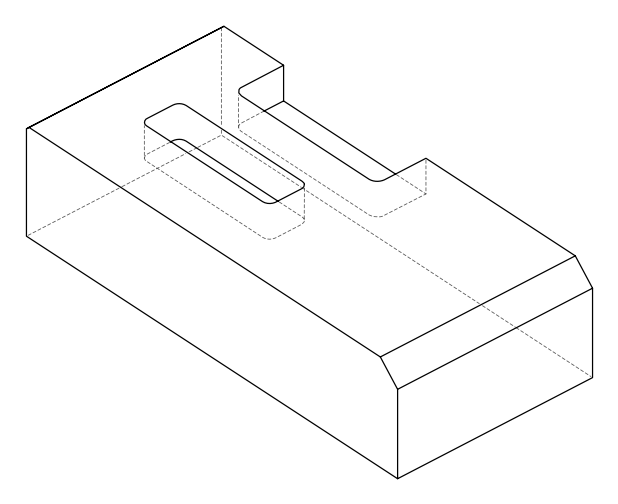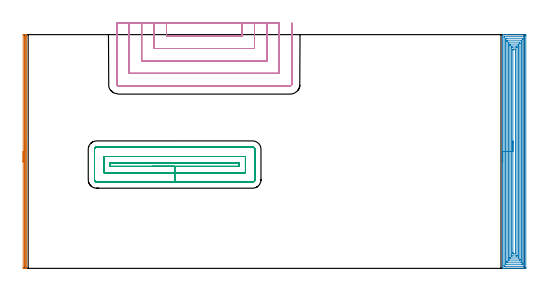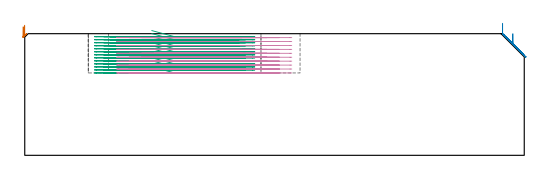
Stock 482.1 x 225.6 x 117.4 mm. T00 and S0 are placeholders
(PLAN: 4 operations, 2 tool changes, 83.9 min)
(1 AREA_MILL | FG_CHAMFER_SURFACE | UGT0205_001 | 3.75 min | 1228 mm3)
(2 AREA_MILL_1 | FG_CHAMFER_SURFACE_1 | UGT0205_001 | 14.85 min | 56596 mm3)
(3 MILL_RECTANGULAR_POCKET | POCKET_RECTANGULAR_STRAIGHT | NXT0201_011 | Follow Part, ap 3, ae 75% | 25.94 min | 286141 mm3)
(4 MILL_SLOT | SLOT_PARTIAL_RECTANGULAR | NXT0201_012 | Follow Part, ap 4, ae 75% | 39.4 min | 400807 mm3)
(TOOL UGT0205_001 | Chamfer Mill 20 x 3 x 45 deg. | D20 FL50 Z2)
(TOOL NXT0201_011 | ENDMILL 12mm [2P460-1200-NA 1630] | D12 FL38 Z6)
(TOOL NXT0201_012 | ENDMILL 16mm [2P460-1600-NA 1630] | D16 FL38 Z6)
(OP 1 AREA_MILL)
G17 G21 G94 G90
T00 M6
G54
G17 G0 G90 X-1.5 Y102.8 S1061 M3
G43 Z127.4 H0
Z124.1
G94 G1 Y102.838 Z123.228 F250.
Y102.952 Z122.363
Y103.141 Z121.512
Y103.403 Z120.68
Y103.737 Z119.874
Y104.14 Z119.1
Y104.609 Z118.364
Y105.14 Z117.672
Y105.729 Z117.029
Y106.372 Z116.44
Y107.064 Z115.908
Y107.8 Z115.44
Y108.574 Z115.037
Y109.38 Z114.703
Y110.212 Z114.441
Y111.064 Z114.252
Y111.928 Z114.138
Y112.8 Z114.1
Y224.975
X-1.497 Y225.32 Z114.101
X-1.492 Y225.59 Z114.103
X-1.16 Y225.6 Z114.434
X-0.634 Z114.963
X-0.287 Z115.309
X0.239 Z115.835
X0.587 Z116.181
X1.282 Z116.881
X1.53 Z117.129
X1.667 Y225.598 Z117.259
X1.797 Y225.59 Z117.388
X1.8 Y225.422 Z117.4
Y0.178
X1.797 Y0.01 Z117.389
X1.667 Y0.002 Z117.259
X1.53 Y0. Z117.129
X1.282 Z116.881
X0.587 Z116.181
X-0.634 Z114.963
X-1.16 Y0.001 Z114.434
X-1.38 Y0.005 Z114.214
X-1.492 Y0.01 Z114.103
X-1.497 Y0.28 Z114.1
X-1.5 Y0.625
Y0.972
Y112.8
X-0.086 Z115.514
Y222.982
X-0.085 Y223.188 Z115.515
X-0.082 Y223.429 Z115.518
X-0.079 Y223.548 Z115.521
X-0.074 Y223.591 Z115.526
X-0.051 Y223.592 Z115.549
X0.185 Y223.599 Z115.785
X0.338 Y223.596 Z115.938
X0.37 Y223.593 Z115.97
X0.379 Y223.589 Z115.979
X0.381 Y223.579 Z115.981
X0.384 Y223.543 Z115.984
X0.385 Y223.394 Z115.985
X0.386 Y223.188 Z115.986
Y2.618
X0.385 Y2.412 Z115.985
X0.384 Y2.304 Z115.984
X0.379 Y2.024 Z115.979
X0.111 Y2.005 Z115.711
X-0.038 Y2.004 Z115.562
X-0.07 Y2.007 Z115.53
X-0.079 Y2.011 Z115.521
X-0.081 Y2.021 Z115.519
X-0.084 Y2.057 Z115.516
X-0.086 Y2.206 Z115.514
Y2.412
Y112.8
Y113.672 Z115.552
Y114.537 Z115.666
Y115.388 Z115.855
Y116.22 Z116.117
Y117.026 Z116.451
Y117.8 Z116.854
Y118.536 Z117.323
Y119.228 Z117.854
Y119.871 Z118.443
Y120.46 Z119.086
Y120.992 Z119.778
Y121.46 Z120.514
Y121.863 Z121.288
Y122.197 Z122.094
Y122.459 Z122.926
Y122.648 Z123.778
Y122.762 Z124.643
Y122.8 Z125.514
G0 Z127.4
M5
M2
(OP 2 AREA_MILL_1)
G17 G21 G94 G90
T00 M6
G54
G17 G0 G90 X461.2 Y102.8 S1061 M3
G43 Z127.4 H0
G94 G1 Y102.838 Z126.528 F250.
Y102.952 Z125.663
Y103.141 Z124.812
Y103.403 Z123.98
Y103.737 Z123.174
Y104.14 Z122.4
Y104.608 Z121.664
Y105.14 Z120.972
Y105.729 Z120.329
Y106.372 Z119.74
Y107.064 Z119.208
Y107.8 Z118.74
Y108.574 Z118.337
Y109.38 Z118.003
Y110.212 Z117.741
Y111.064 Z117.552
Y111.928 Z117.438
Y112.8 Z117.4
Y225.422
X461.203 Y225.591 Z117.388
X461.239 Y225.6 Z117.352
X461.632 Z116.967
X461.925 Z116.675
X462.632 Z115.963
X463.873 Z114.724
X465.296 Z113.3
X482.436 Z96.161
X483.056 Y225.596 Z95.541
X483.592 Y225.592 Z95.006
X483.594 Y225.517 Z95.003
X483.599 Y224.975 Z95.001
X483.6 Y224.428 Z95.
Y0.971
X483.599 Y0.625 Z95.001
X483.594 Y0.083 Z95.003
X483.592 Y0.008 Z95.006
X483.056 Y0. Z95.541
X465.028 Z113.567
X462.632 Z115.963
X461.925 Z116.674
X461.632 Z116.967
X461.239 Z117.352
X461.203 Y0.009 Z117.388
X461.2 Y0.178 Z117.4
Y112.8
X462.614 Z115.986
X462.615 Y223.205 Z115.985
X462.632 Y223.59 Z115.968
X463.111 Y223.599 Z115.489
X481.28 Y223.6 Z97.32
X481.76 Y223.599 Z96.84
X482.168 Y223.59 Z96.432
X482.185 Y223.188 Z96.415
X482.186 Y223.17 Z96.414
X482.185 Y2.395 Z96.415
X482.168 Y2.01 Z96.432
X481.689 Y2.001 Z96.911
X463.52 Y2. Z115.08
X463.04 Y2.001 Z115.56
X462.632 Y2.01 Z115.968
X462.615 Y2.412 Z115.985
X462.614 Y2.43 Z115.986
Y112.8
X464.028 Z114.572
X464.029 Y220.506 Z114.571
X464.03 Y220.887 Z114.57
X464.033 Y221.4 Z114.567
X464.035 Y221.581 Z114.565
X464.215 Y221.594 Z114.385
X464.408 Y221.597 Z114.192
X465.097 Y221.6 Z113.503
X465.296 Z113.304
X480.392 Y221.599 Z98.208
X480.591 Y221.597 Z98.009
X480.723 Y221.593 Z97.877
X480.765 Y221.59 Z97.835
X480.767 Y221.572 Z97.833
X480.769 Y221.527 Z97.831
X480.771 Y221.4 Z97.829
Y5.094
X480.77 Y4.713 Z97.83
X480.767 Y4.2 Z97.833
X480.765 Y4.019 Z97.835
X480.585 Y4.006 Z98.015
X480.392 Y4.003 Z98.208
X479.703 Y4. Z98.897
X479.504 Z99.096
X464.408 Y4.001 Z114.192
X464.209 Y4.003 Z114.391
X464.077 Y4.007 Z114.523
X464.035 Y4.01 Z114.565
X464.033 Y4.028 Z114.567
X464.031 Y4.073 Z114.569
X464.029 Y4.2 Z114.571
X464.028 Y112.8 Z114.572
X465.443 Z113.157
Y218.718
X465.446 Y219.461 Z113.154
X465.449 Y219.569 Z113.151
X465.451 Y219.59 Z113.149
X465.473 Y219.593 Z113.127
X465.527 Y219.596 Z113.073
X465.746 Y219.599 Z112.854
X479.058 Z99.542
X479.273 Y219.597 Z99.327
X479.326 Y219.593 Z99.274
X479.348 Y219.59 Z99.252
X479.35 Y219.576 Z99.25
X479.353 Y219.503 Z99.247
X479.357 Y218.867 Z99.243
Y218.718
Y6.881
X479.354 Y6.139 Z99.246
X479.351 Y6.03 Z99.249
X479.349 Y6.01 Z99.251
X479.327 Y6.007 Z99.273
X479.273 Y6.004 Z99.327
X479.054 Y6.001 Z99.546
X465.742 Z112.858
X465.527 Y6.003 Z113.073
X465.474 Y6.007 Z113.126
X465.452 Y6.01 Z113.148
X465.45 Y6.024 Z113.15
X465.447 Y6.097 Z113.153
X465.443 Y6.733 Z113.157
Y6.881
Y112.8
X466.857 Z111.743
Y217.147
X466.86 Y217.364 Z111.74
X466.864 Y217.507 Z111.736
X466.87 Y217.591 Z111.73
X466.906 Y217.593 Z111.694
X467.072 Y217.598 Z111.528
X467.295 Y217.6 Z111.305
X477.064 Y217.599 Z101.536
X477.728 Y217.59 Z100.872
X477.936 Y217.57 Z100.664
X477.941 Y217.147 Z100.659
X477.942 Y216.931 Z100.658
X477.943 Y8.453 Z100.657
X477.94 Y8.236 Z100.66
X477.936 Y8.093 Z100.664
X477.93 Y8.009 Z100.67
X477.894 Y8.007 Z100.706
X477.728 Y8.002 Z100.872
X477.505 Y8. Z101.095
X467.736 Y8.001 Z110.864
X467.072 Y8.01 Z111.528
X466.864 Y8.029 Z111.736
X466.859 Y8.453 Z111.741
X466.857 Y8.669 Z111.743
Y112.8
X468.271 Z110.329
Y215.143
X468.273 Y215.433 Z110.327
X468.276 Y215.577 Z110.324
X468.277 Y215.588 Z110.323
X468.29 Y215.592 Z110.31
X468.329 Y215.597 Z110.271
X468.395 Y215.599 Z110.205
X475.952 Y215.6 Z102.648
X476.388 Y215.598 Z102.212
X476.511 Y215.592 Z102.089
X476.521 Y215.59 Z102.079
X476.523 Y215.579 Z102.077
X476.526 Y215.54 Z102.074
X476.528 Y215.457 Z102.072
X476.529 Y10.457 Z102.071
X476.527 Y10.167 Z102.073
X476.524 Y10.023 Z102.076
X476.523 Y10.012 Z102.077
X476.51 Y10.008 Z102.09
X476.471 Y10.003 Z102.129
X476.405 Y10.001 Z102.195
X468.848 Y10. Z109.752
X468.412 Y10.002 Z110.188
X468.289 Y10.008 Z110.311
X468.279 Y10.01 Z110.321
X468.277 Y10.021 Z110.323
X468.273 Y10.06 Z110.327
X468.272 Y10.143 Z110.328
X468.271 Y112.8 Z110.329
X469.685 Z108.915
X469.686 Y213.406 Z108.914
X469.687 Y213.457 Z108.913
X469.692 Y213.558 Z108.908
X469.696 Y213.591 Z108.904
X469.706 Y213.594 Z108.894
X469.736 Y213.596 Z108.864
X470.381 Y213.6 Z108.219
X470.624 Z107.976
X473.933 Z104.667
X474.822 Z103.778
X475.064 Y213.597 Z103.536
X475.098 Y213.594 Z103.502
X475.104 Y213.592 Z103.496
X475.108 Y213.574 Z103.492
X475.111 Y213.508 Z103.489
X475.114 Y213.406 Z103.486
X475.115 Y213.356 Z103.485
X475.114 Y12.194 Z103.486
X475.113 Y12.143 Z103.487
X475.108 Y12.042 Z103.492
X475.104 Y12.008 Z103.496
X475.094 Y12.006 Z103.506
X475.064 Y12.004 Z103.536
X474.419 Y12. Z104.181
X474.176 Z104.424
X470.867 Z107.733
X469.978 Z108.622
X469.736 Y12.003 Z108.864
X469.702 Y12.006 Z108.898
X469.696 Y12.008 Z108.904
X469.692 Y12.026 Z108.908
X469.689 Y12.092 Z108.911
X469.686 Y12.194 Z108.914
X469.685 Y12.244 Z108.915
Y112.8
X471.099 Z107.501
X471.1 Y210.674 Z107.5
X471.101 Y211.088 Z107.499
X471.107 Y211.568 Z107.493
X471.481 Y211.599 Z107.119
X473.256 Y211.6 Z105.344
X473.288 Y211.598 Z105.312
X473.693 Y211.568 Z104.907
X473.699 Y211.154 Z104.901
X473.7 Y210.674 Z104.9
Y210.259
Y14.926
X473.699 Y14.512 Z104.901
X473.693 Y14.032 Z104.907
X473.319 Y14.001 Z105.281
X471.544 Y14. Z107.056
X471.512 Y14.002 Z107.088
X471.107 Y14.032 Z107.493
X471.101 Y14.445 Z107.499
X471.1 Y14.926 Z107.5
X471.099 Y15.341 Z107.501
Y112.8
Y113.672 Z107.539
Y114.536 Z107.652
Y115.388 Z107.841
Y116.22 Z108.104
Y117.026 Z108.437
Y117.8 Z108.84
Y118.536 Z109.309
Y119.228 Z109.84
Y119.871 Z110.429
Y120.46 Z111.073
Y120.992 Z111.765
Y121.46 Z112.501
Y121.863 Z113.274
Y122.197 Z114.08
Y122.459 Z114.912
Y122.648 Z115.764
Y122.762 Z116.629
Y122.8 Z117.501
G0 Z127.4
M5
M2
(OP 3 MILL_RECTANGULAR_POCKET)
G17 G21 G94 G90
T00 M6
G54
G17 G0 G90 X122.574 Y98.4 S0 M3
G43 Z127.4 H1
Z120.4
G94 G1 X144.65 Z114.485 F250.
X207. F500.
Y102.
X82.3
Y98.4
X144.65
Y92.4
X213.
Y108.
X76.3
Y92.4
X144.65
Y83.4
X220.
G3 X222. Y85.4 R2.
G1 Y115.
G3 X220. Y117. R2.
G1 X69.3
G3 X67.3 Y115. R2.
G1 Y85.4
G3 X69.3 Y83.4 R2.
G1 X144.65
X145.65
G0 X122.574 Y98.4 Z117.485
G1 X144.65 Z111.569 F250.
X207. F500.
Y102.
X82.3
Y98.4
X144.65
Y92.4
X213.
Y108.
X76.3
Y92.4
X144.65
Y83.4
X220.
G3 X222. Y85.4 R2.
G1 Y115.
G3 X220. Y117. R2.
G1 X69.3
G3 X67.3 Y115. R2.
G1 Y85.4
G3 X69.3 Y83.4 R2.
G1 X144.65
X145.65
G0 X122.574 Y98.4 Z114.569
G1 X144.65 Z108.654 F250.
X207. F500.
Y102.
X82.3
Y98.4
X144.65
Y92.4
X213.
Y108.
X76.3
Y92.4
X144.65
Y83.4
X220.
G3 X222. Y85.4 R2.
G1 Y115.
G3 X220. Y117. R2.
G1 X69.3
G3 X67.3 Y115. R2.
G1 Y85.4
G3 X69.3 Y83.4 R2.
G1 X144.65
X145.65
G0 X122.574 Y98.4 Z111.654
G1 X144.65 Z105.738 F250.
X207. F500.
Y102.
X82.3
Y98.4
X144.65
Y92.4
X213.
Y108.
X76.3
Y92.4
X144.65
Y83.4
X220.
G3 X222. Y85.4 R2.
G1 Y115.
G3 X220. Y117. R2.
G1 X69.3
G3 X67.3 Y115. R2.
G1 Y85.4
G3 X69.3 Y83.4 R2.
G1 X144.65
X145.65
G0 X122.574 Y98.4 Z108.738
G1 X144.65 Z102.823 F250.
X207. F500.
Y102.
X82.3
Y98.4
X144.65
Y92.4
X213.
Y108.
X76.3
Y92.4
X144.65
Y83.4
X220.
G3 X222. Y85.4 R2.
G1 Y115.
G3 X220. Y117. R2.
G1 X69.3
G3 X67.3 Y115. R2.
G1 Y85.4
G3 X69.3 Y83.4 R2.
G1 X144.65
X145.65
G0 X122.574 Y98.4 Z105.823
G1 X144.65 Z99.908 F250.
X207. F500.
Y102.
X82.3
Y98.4
X144.65
Y92.4
X213.
Y108.
X76.3
Y92.4
X144.65
Y83.4
X220.
G3 X222. Y85.4 R2.
G1 Y115.
G3 X220. Y117. R2.
G1 X69.3
G3 X67.3 Y115. R2.
G1 Y85.4
G3 X69.3 Y83.4 R2.
G1 X144.65
X145.65
G0 X122.574 Y98.4 Z102.908
G1 X144.65 Z96.992 F250.
X207. F500.
Y102.
X82.3
Y98.4
X144.65
Y92.4
X213.
Y108.
X76.3
Y92.4
X144.65
Y83.4
X220.
G3 X222. Y85.4 R2.
G1 Y115.
G3 X220. Y117. R2.
G1 X69.3
G3 X67.3 Y115. R2.
G1 Y85.4
G3 X69.3 Y83.4 R2.
G1 X144.65
X145.65
G0 X122.574 Y98.4 Z99.992
G1 X144.65 Z94.077 F250.
X207. F500.
Y102.
X82.3
Y98.4
X144.65
Y92.4
X213.
Y108.
X76.3
Y92.4
X144.65
Y83.4
X220.
G3 X222. Y85.4 R2.
G1 Y115.
G3 X220. Y117. R2.
G1 X69.3
G3 X67.3 Y115. R2.
G1 Y85.4
G3 X69.3 Y83.4 R2.
G1 X144.65
X145.65
G0 X122.574 Y98.4 Z97.077
G1 X144.65 Z91.162 F250.
X207. F500.
Y102.
X82.3
Y98.4
X144.65
Y92.4
X213.
Y108.
X76.3
Y92.4
X144.65
Y83.4
X220.
G3 X222. Y85.4 R2.
G1 Y115.
G3 X220. Y117. R2.
G1 X69.3
G3 X67.3 Y115. R2.
G1 Y85.4
G3 X69.3 Y83.4 R2.
G1 X144.65
X145.65
G0 X122.574 Y98.4 Z94.162
G1 X144.65 Z88.246 F250.
X207. F500.
Y102.
X82.3
Y98.4
X144.65
Y92.4
X213.
Y108.
X76.3
Y92.4
X144.65
Y83.4
X220.
G3 X222. Y85.4 R2.
G1 Y115.
G3 X220. Y117. R2.
G1 X69.3
G3 X67.3 Y115. R2.
G1 Y85.4
G3 X69.3 Y83.4 R2.
G1 X144.65
X145.65
G0 X122.574 Y98.4 Z91.246
G1 X144.65 Z85.331 F250.
X207. F500.
Y102.
X82.3
Y98.4
X144.65
Y92.4
X213.
Y108.
X76.3
Y92.4
X144.65
Y83.4
X220.
G3 X222. Y85.4 R2.
G1 Y115.
G3 X220. Y117. R2.
G1 X69.3
G3 X67.3 Y115. R2.
G1 Y85.4
G3 X69.3 Y83.4 R2.
G1 X144.65
X145.65
G0 X122.574 Y98.4 Z88.331
G1 X144.65 Z82.415 F250.
X207. F500.
Y102.
X82.3
Y98.4
X144.65
Y92.4
X213.
Y108.
X76.3
Y92.4
X144.65
Y83.4
X220.
G3 X222. Y85.4 R2.
G1 Y115.
G3 X220. Y117. R2.
G1 X69.3
G3 X67.3 Y115. R2.
G1 Y85.4
G3 X69.3 Y83.4 R2.
G1 X144.65
X145.65
G0 X122.574 Y98.4 Z85.415
G1 X144.65 Z79.5 F250.
X207. F500.
Y102.
X82.3
Y98.4
X144.65
Y92.4
X213.
Y108.
X76.3
Y92.4
X144.65
Y83.4
X220.
G3 X222. Y85.4 R2.
G1 Y115.
G3 X220. Y117. R2.
G1 X69.3
G3 X67.3 Y115. R2.
G1 Y85.4
G3 X69.3 Y83.4 R2.
G1 X144.65
X145.65
G0 Z127.4
M5
M2
(OP 4 MILL_SLOT)
G17 G21 G94 G90
T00 M6
G54
G17 G0 G90 X136.8 Y236.6 S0 M3
G43 Z127.4 H1
Z113.61
G94 G1 Y233.6 F250.
Y224.2 F500.
X209.7
Y233.6
Y236.6 F250.
X124.8
Y233.6
Y212.2 F500.
X221.7
Y233.6
Y236.6 F250.
X112.8
Y233.6
Y200.2 F500.
X233.7
Y233.6
Y236.6 F250.
X100.8
Y233.6
Y188.2 F500.
X245.7
Y233.6
Y236.6 F250.
X88.8
Y233.6
Y177.8 F500.
G3 X90.4 Y176.2 R1.6
G1 X256.1
G3 X257.7 Y177.8 R1.6
G1 Y233.6
Y236.6 F250.
G0 X136.8 Z109.82
G1 Y233.6
Y224.2 F500.
X209.7
Y233.6
Y236.6 F250.
X124.8
Y233.6
Y212.2 F500.
X221.7
Y233.6
Y236.6 F250.
X112.8
Y233.6
Y200.2 F500.
X233.7
Y233.6
Y236.6 F250.
X100.8
Y233.6
Y188.2 F500.
X245.7
Y233.6
Y236.6 F250.
X88.8
Y233.6
Y177.8 F500.
G3 X90.4 Y176.2 R1.6
G1 X256.1
G3 X257.7 Y177.8 R1.6
G1 Y233.6
Y236.6 F250.
G0 X136.8 Z106.03
G1 Y233.6
Y224.2 F500.
X209.7
Y233.6
Y236.6 F250.
X124.8
Y233.6
Y212.2 F500.
X221.7
Y233.6
Y236.6 F250.
X112.8
Y233.6
Y200.2 F500.
X233.7
Y233.6
Y236.6 F250.
X100.8
Y233.6
Y188.2 F500.
X245.7
Y233.6
Y236.6 F250.
X88.8
Y233.6
Y177.8 F500.
G3 X90.4 Y176.2 R1.6
G1 X256.1
G3 X257.7 Y177.8 R1.6
G1 Y233.6
Y236.6 F250.
G0 X136.8 Z102.24
G1 Y233.6
Y224.2 F500.
X209.7
Y233.6
Y236.6 F250.
X124.8
Y233.6
Y212.2 F500.
X221.7
Y233.6
Y236.6 F250.
X112.8
Y233.6
Y200.2 F500.
X233.7
Y233.6
Y236.6 F250.
X100.8
Y233.6
Y188.2 F500.
X245.7
Y233.6
Y236.6 F250.
X88.8
Y233.6
Y177.8 F500.
G3 X90.4 Y176.2 R1.6
G1 X256.1
G3 X257.7 Y177.8 R1.6
G1 Y233.6
Y236.6 F250.
G0 X136.8 Z98.45
G1 Y233.6
Y224.2 F500.
X209.7
Y233.6
Y236.6 F250.
X124.8
Y233.6
Y212.2 F500.
X221.7
Y233.6
Y236.6 F250.
X112.8
Y233.6
Y200.2 F500.
X233.7
Y233.6
Y236.6 F250.
X100.8
Y233.6
Y188.2 F500.
X245.7
Y233.6
Y236.6 F250.
X88.8
Y233.6
Y177.8 F500.
G3 X90.4 Y176.2 R1.6
G1 X256.1
G3 X257.7 Y177.8 R1.6
G1 Y233.6
Y236.6 F250.
G0 X136.8 Z94.66
G1 Y233.6
Y224.2 F500.
X209.7
Y233.6
Y236.6 F250.
X124.8
Y233.6
Y212.2 F500.
X221.7
Y233.6
Y236.6 F250.
X112.8
Y233.6
Y200.2 F500.
X233.7
Y233.6
Y236.6 F250.
X100.8
Y233.6
Y188.2 F500.
X245.7
Y233.6
Y236.6 F250.
X88.8
Y233.6
Y177.8 F500.
G3 X90.4 Y176.2 R1.6
G1 X256.1
G3 X257.7 Y177.8 R1.6
G1 Y233.6
Y236.6 F250.
G0 X136.8 Z90.87
G1 Y233.6
Y224.2 F500.
X209.7
Y233.6
Y236.6 F250.
X124.8
Y233.6
Y212.2 F500.
X221.7
Y233.6
Y236.6 F250.
X112.8
Y233.6
Y200.2 F500.
X233.7
Y233.6
Y236.6 F250.
X100.8
Y233.6
Y188.2 F500.
X245.7
Y233.6
Y236.6 F250.
X88.8
Y233.6
Y177.8 F500.
G3 X90.4 Y176.2 R1.6
G1 X256.1
G3 X257.7 Y177.8 R1.6
G1 Y233.6
Y236.6 F250.
G0 X136.8 Z87.08
G1 Y233.6
Y224.2 F500.
X209.7
Y233.6
Y236.6 F250.
X124.8
Y233.6
Y212.2 F500.
X221.7
Y233.6
Y236.6 F250.
X112.8
Y233.6
Y200.2 F500.
X233.7
Y233.6
Y236.6 F250.
X100.8
Y233.6
Y188.2 F500.
X245.7
Y233.6
Y236.6 F250.
X88.8
Y233.6
Y177.8 F500.
G3 X90.4 Y176.2 R1.6
G1 X256.1
G3 X257.7 Y177.8 R1.6
G1 Y233.6
Y236.6 F250.
G0 X136.8 Z83.29
G1 Y233.6
Y224.2 F500.
X209.7
Y233.6
Y236.6 F250.
X124.8
Y233.6
Y212.2 F500.
X221.7
Y233.6
Y236.6 F250.
X112.8
Y233.6
Y200.2 F500.
X233.7
Y233.6
Y236.6 F250.
X100.8
Y233.6
Y188.2 F500.
X245.7
Y233.6
Y236.6 F250.
X88.8
Y233.6
Y177.8 F500.
G3 X90.4 Y176.2 R1.6
G1 X256.1
G3 X257.7 Y177.8 R1.6
G1 Y233.6
Y236.6 F250.
G0 X136.8 Z79.5
G1 Y233.6
Y224.2 F500.
X209.7
Y233.6
Y236.6 F250.
X124.8
Y233.6
Y212.2 F500.
X221.7
Y233.6
Y236.6 F250.
X112.8
Y233.6
Y200.2 F500.
X233.7
Y233.6
Y236.6 F250.
X100.8
Y233.6
Y188.2 F500.
X245.7
Y233.6
Y236.6 F250.
X88.8
Y233.6
Y177.8 F500.
G3 X90.4 Y176.2 R1.6
G1 X256.1
G3 X257.7 Y177.8 R1.6
G1 Y233.6
Y236.6 F250.
G0 Z127.4
M5
M2
